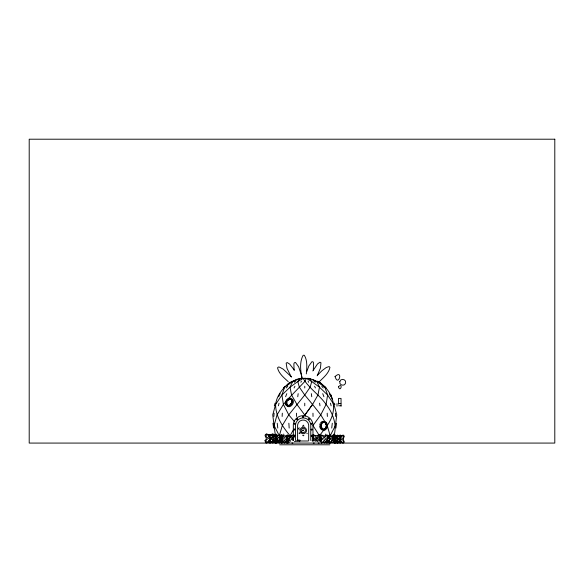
<?xml version="1.0" encoding="UTF-8"?>
<svg xmlns="http://www.w3.org/2000/svg" width="584" height="584" viewBox="0 0 584 584"><rect width="100%" height="100%" fill="white"/><g stroke="black" fill="none" stroke-linecap="round" stroke-linejoin="round"><path stroke-width="0.88" d="M313.031 416.465L312.966 413.202M327.368 416.465L327.193 413.202M335.639 416.465L335.406 413.202M296.548 413.202L296.482 416.465M277.393 435.591L276.831 437.686M336.223 441.957C336.326 439.723 338.829 439.117 336.326 437.27M286.007 404.004L285.627 404.391M286.678 400.332L286.379 400.777M288.292 405.544L287.817 405.858M289.569 398.149C289.014 398.93 290.328 398.12 289.299 398.66M290.825 404.077L291.197 403.726L290.898 404.186M291.796 400.609L292.102 400.222M321.229 427.327L321.017 426.678A3.482 2.708 -89.4 0 1 321.017 424.875L321.288 424.524M324.799 429.306L324.857 429.795M286.97 403.705L286.459 403.179M297.752 396.726L298.176 393.66M289.883 437.365L290.073 435.737L293.321 429.992M282.32 413.202L282.145 416.465M313.301 370.11L313.593 363.044L313.126 361.949L311.987 361.642L308.841 365.971L306.782 371.606M318.922 381.746C334.216 392.579 338.421 409.786 327.201 425.517L325.821 423.232M306.323 373.899C306.841 367.781 307.659 360.708 304.33 355.262L303.154 355.262C299.497 361.846 300.417 370.307 301.921 377.461M278.407 405.807L279.043 403.201M329.193 442.256L330.194 435.737L335.413 425.517L336.771 414.844L333.917 404.435L327.595 395.003L319.484 387.192L311.732 381.542L306.359 378.417L305.031 378.191M302.534 426.371L303.373 425.145L304.045 426.371M325.792 434.094L325.098 437M274.108 413.202L273.874 416.465M274.327 405.807L275.071 403.201M331.734 428.065L332.296 423.232M333.493 434.094L332.544 437M335.902 428.065L336.552 423.232M285.613 396.726L286.781 393.66M288.204 442.256L290.073 435.737C282.627 426.794 275.611 416.531 275.597 404.435C276.772 395.302 282.86 388.309 289.642 382.564M300.913 382.279L301.424 381.111M333.376 406.121L333.917 404.435M294.073 387.951L294.92 386.243M278.612 396.726L280.203 393.66M312.374 436.029C312.615 433.708 309.812 436.511 312.133 436.27M295.497 380.023L292.679 381.542L290.029 387.192L281.919 395.003L275.597 404.435L272.735 414.844L275.283 434.883M303.914 435.175L303.286 435.781L302.658 435.175M312.031 440.832C314.594 438.912 312.221 438.277 312.024 435.956L313.294 434.679C315.959 436.102 316.528 435.963 319.192 434.635L320.463 435.905C319.127 438.569 318.988 439.131 320.412 441.803M312.776 441.022L313.769 439.606L315.36 438.708L313.185 437.533L313.009 435.671L314.878 435.846L316.046 438.022L317.608 435.795L319.032 435.394L319.703 436.065L319.302 437.489L317.076 439.051L318.623 439.562L319.616 440.978M320.134 440.891L321.58 439L320.178 437.131M333.909 439.986L333.391 441.92L334.617 443.139C337.172 441.862 337.72 441.73 340.275 443.095L341.501 441.869C340.136 439.307 340.268 438.766 341.552 436.211L340.326 434.985C337.771 436.27 337.224 436.401 334.661 435.036L333.442 436.255L334.72 438.993M276.889 442.599L277.276 440.664L275.955 438.766M282.561 442.635L282.999 441.781L282.459 439.745M317.163 375.804L320.455 368.073L320.974 362.744L319.93 362.219L317.499 363.963L312.82 370.935M288.043 442.628L288.445 441.84C287.116 439.343 287.24 438.818 288.489 436.328L287.299 435.138C284.809 436.387 284.284 436.518 281.795 435.189L280.605 436.379C281.933 438.869 281.802 439.394 280.554 441.884L281.743 443.074C284.233 441.825 284.758 441.701 287.255 443.03M320.127 436.139L321.361 434.905C323.959 436.284 324.514 436.153 327.106 434.854L328.347 436.095C327.047 438.686 326.909 439.241 328.296 441.832L327.055 443.074C324.463 441.686 323.908 441.825 321.317 443.125M336.274 436.292L337.494 435.065C340.056 436.438 340.603 436.306 343.158 435.022L344.385 436.241C343.1 438.803 342.969 439.343 344.334 441.906L343.107 443.132C340.552 441.759 340.005 441.898 337.45 443.176L336.639 442.767M306.359 378.417L304.753 381.542L288.102 399.011M291.934 400.704L292.095 400.164M315.484 441.329L316.389 439.737L316.9 441.278M330.077 443.074C339.231 431.291 334.698 415.158 326.106 404.435C319.492 394.886 309.016 388.382 303.154 378.417L297.782 381.542L290.029 387.192L291.569 395.003L296.942 404.435L305.425 415.939M332.077 439.409L332.895 437.942M321.324 425.05L321.317 424.604M326.726 426.787C326.887 426.072 326.726 428.101 327.069 426.773M326.872 426.787L326.967 427.305M303.067 378.249L300.388 378.417L297.782 381.542L299.366 387.192L304.753 395.003L312.571 404.435L304.3 415.801L312.571 404.435L317.944 395.003L319.484 387.192L316.835 381.542L312.571 379.352M299.38 432.467L299.118 433.532L300.088 433.664M286.248 387.951L287.722 386.243M283.386 387.951L285.087 386.243M324.711 443.074L330.194 435.737L327.449 426.371M324.098 429.605L319.441 435.737L314.148 441.015M292.066 400.624L292.117 400.558A3.482 2.562 -56.6 0 1 292.117 402.215M298.577 428.101L299.439 427.962M294.263 382.279L295.65 381.111M286.357 401.026L283.408 404.435L277.028 414.844L274.1 425.517L279.32 435.737L281.444 438.672M317.543 375.132L322.039 370.643L326.273 367.504L329.106 366.548L329.953 367.358C328.807 373.198 323.697 377.395 319.616 381.374M323.412 422.298C322.667 421.787 323.967 421.787 323.229 422.334M326.427 423.064L326.558 423.648L326.463 423.02M322.134 428.904L321.879 428.371L322.222 428.941M324.85 429.255L324.916 429.824L325.032 429.218M324.959 429.787L324.762 429.218M287.16 384.878L289.686 382.564M294.343 441.708L297.256 440.905L300.176 441.708M290.423 382.279L292.314 381.111M301.191 378.804L302.081 378.381M297.519 378.987L292.679 381.542L284.634 387.192L281.919 395.003L283.408 404.435L288.744 414.844L294.234 421.392M321.361 425.137L321.2 424.531M322.01 428.948L322.397 428.627L321.937 428.335M276.006 438.555L274.509 440.803L274.882 442.687L275.736 443.125C278.437 441.774 279.006 441.628 281.707 443.074M322.178 421.59L321.368 422.028A4.314 3.351 -89.4 0 0 320.674 422.721M322.273 422.75L323.368 422.4A3.482 2.708 -89.4 0 1 326.609 424.546A3.482 2.708 -89.4 0 1 325.215 428.904A3.482 2.708 -89.4 0 1 321.726 427.517L321.456 426.678A3.482 2.708 -89.4 0 1 322.711 422.75L323.368 422.4M340.822 403.639L338.567 403.588L338.932 403.683M289.635 398.251L289.401 398.697M289.153 442.606L287.219 443.125L285.992 441.898C287.277 439.343 287.408 438.796 286.043 436.233L287.262 435.014C289.825 436.379 290.372 436.248 292.927 434.963L294.154 436.19C294.898 437.942 291.321 438.832 293.591 439.913M298.577 378.804L299.402 378.417M292.679 381.542L300.388 378.417M286.642 400.208C286.642 401.464 286.328 399.471 286.437 400.799M290.737 404.113L291.255 403.719M288.219 405.435L287.948 405.946M326.982 426.707L327.288 427.079L326.843 427.313M291 399.427A3.482 2.562 -56.6 0 0 290.299 399.361L289.554 399.507A3.482 2.562 -56.6 0 0 288.131 400.42M303.154 378.417L304.286 378.22M317.192 441.051L317.922 440.942M270.618 438.117L272.998 436.839L273.188 434.803L271.151 434.992L269.436 437.423L268.158 435.051L266.122 434.861L266.311 436.898L268.691 438.175L266.26 439.883L266.07 441.92L268.107 441.73L269.815 439.299L271.093 441.679L273.129 441.869L272.94 439.832L270.567 438.555M307.352 433.62L306.804 433.605M313.243 443.125L314.265 443.066M317.616 440.942L318.397 440.905M338.625 405.763L341.034 405.763M301.016 440.993L307.834 440.993M279.685 444.796L329.829 444.796M297.782 440.015L300.176 440.219M309.513 378.388L310.856 378.768M318.127 443.015L319.141 443.074M291.905 443.015L292.883 443.074M276.013 443.052C273.239 441.57 272.655 441.716 269.881 443.103L268.56 441.774C269.947 439.007 270.093 438.416 268.611 435.642L269.932 434.321C272.706 435.803 273.297 435.657 276.064 434.27L276.94 434.715M307.403 378.308L309.126 378.417L316.835 381.542L324.879 387.192L327.595 395.003L326.106 404.435L320.762 414.844L312.973 425.517L319.441 435.737L320.966 441.446M291.197 403.69L290.722 403.836L291.029 404.267M285.992 403.902C285.707 405.114 286.029 403.15 285.525 404.325M307.505 378.388L308.279 378.768M299.015 440.336L300.176 440.475M321.346 424.531L321.047 424.845M322.207 428.335L322.032 428.911M299.263 441.57L299.767 441.65M317.2 381.111L319.09 382.279M289.343 398.704L290.277 399.361M341.589 442.015L342.954 442.395L343.596 441.752L342.611 439.752L341.129 439.263L343.261 437.759L343.428 435.971L341.64 436.139L340.136 438.277L339.012 436.19L337.224 436.022L337.391 437.81L339.479 438.934L337.34 440.438L337.172 442.227L338.968 442.059L340.092 439.971L340.961 441.409M281.656 438.898L282.992 436.839L283.05 435.81L281.758 434.518C279.064 435.876 278.488 436.014 275.787 434.569L274.495 435.861L274.553 436.89L275.845 438.745M313.863 381.111L315.25 382.279M324.427 386.243L326.127 387.951M288.189 381.622C284.014 377.739 278.809 373.658 277.531 367.854L278.364 367.022L279.553 367.168L283.255 369.197L291.628 377.096M296.862 440.832L297.271 441.19M319.003 381.848L324.879 387.192M299.19 429.503L298.541 428.692M321.791 386.243L323.266 387.951M290.073 435.737L292.672 438.197M292.986 440.329L290.898 439.212L293.037 437.708L293.197 435.919L291.409 436.08L289.905 438.219L288.781 436.131L286.992 435.963L287.16 437.752L289.248 438.876L287.109 440.38L286.948 442.168L288.737 442L289.861 439.913L290.73 441.351M309.126 378.417L311.732 381.542L310.148 387.192L304.753 395.003L288.744 414.844L282.313 425.517L279.32 435.737L280.612 442.256M312.571 404.435L320.762 414.844L324.901 421.706M282.503 440.139L284.62 443.074M329.31 393.66L330.902 396.726M294.365 370.161L289.708 364.131L287.182 362.54L286.16 363.124L286.999 368.409L291.153 376.629M308.089 381.111L308.6 382.279M314.594 386.243L315.44 387.951M278.254 440.876L275.385 435.737L279.32 443.074M322.733 393.66L323.901 396.726M276.969 437L276.02 434.094M334.442 403.201L334.946 404.435M330.464 403.201L331.106 405.807M301.3 374.731L298.636 366.767L295.489 362.43L294.351 362.737L293.883 363.832L294.081 370.19M273.611 428.065L272.962 423.232M331.128 395.003L332.165 399.354M333.201 403.697L333.617 405.435M277.78 428.065L277.217 423.232M319.601 403.201L319.974 405.807M301.505 375.512L302.081 378.541M311.338 393.66L311.761 396.726M283.722 434.094L283.992 435.737M289.182 428.065L288.861 423.232M341.078 406.223L341.034 398.405L338.501 398.405L338.501 404.128M337.012 403.566L337.012 406.223M312.973 441.292L312.973 424.364A9.899 9.899 0 0 0 293.321 424.364L293.321 440.402M310.768 440.438L310.768 424.634A7.68 7.68 0 0 0 295.526 424.634L295.526 440.438M308.688 440.993L308.688 424.889A5.585 5.585 0 0 0 297.606 424.889L297.606 440.102M304.753 378.388L304.753 378.768M304.753 386.243L304.753 387.951M304.753 403.201L304.753 405.807M325.609 423.991A3.482 2.708 -89.4 0 1 325.879 424.831M325.879 426.634A3.482 2.708 -89.4 0 1 325.609 427.473M321.915 428.78A3.482 2.708 -89.4 0 1 321.353 428.225M322.93 422.393A3.482 2.708 -89.4 0 1 326.171 424.539A3.482 2.708 -89.4 0 1 324.777 428.904A3.482 2.708 -89.4 0 1 321.288 427.517M321.288 424.028A3.482 2.708 -89.4 0 1 321.718 423.305M324.726 429.466A4.314 3.351 -89.4 0 1 320.149 427.926L319.813 426.889A4.314 3.351 -89.4 0 1 319.696 425.772M319.813 424.656A4.314 3.351 -89.4 0 1 320.142 423.612M291.759 399.974A3.482 2.562 -56.6 0 0 289.971 399.142L289.226 399.295A3.482 2.562 -56.6 0 0 286.518 402.529L286.445 403.361A3.482 2.562 -56.6 0 0 290.832 404.544M291.854 403.055A3.482 2.562 -56.6 0 1 291.416 403.851M287.678 405.464A3.482 2.562 -56.6 0 1 286.773 403.581L286.846 402.748A3.482 2.562 -56.6 0 1 287.109 401.909M292.277 399.157A4.314 3.175 -56.6 0 1 292.438 404.544A4.314 3.175 -56.6 0 1 287.408 406.274M287.401 405.114A3.482 2.562 -56.6 0 1 287.094 404.471M290.496 399.493A3.482 2.562 -56.6 0 1 291.197 399.558M265.048 440.504L265.457 442.533L266.377 443C269.29 441.541 269.91 441.394 272.823 442.949L274.21 441.555C272.655 438.642 272.808 438.022 274.268 435.116L272.874 433.722C269.969 435.182 269.348 435.336 266.435 433.773L265.041 435.168C265.26 437.708 267.852 438.401 265.048 440.504M269.392 440.92L269.589 442.073L270.742 442.263L272.21 441.234L273.151 439.577L274.37 441.84L276.305 442.015L276.13 440.081L273.867 438.861L276.181 437.234L276.356 435.299L274.422 435.481L272.794 437.796L271.575 435.533L269.64 435.35L269.823 437.292L272.086 438.504L270.421 439.445L269.392 440.92M275.261 441L275.451 442.117L276.575 442.314L278.006 441.307L278.926 439.694L280.108 441.898L281.999 442.073L281.824 440.183L279.619 439L281.875 437.409L282.05 435.525L280.159 435.701L278.575 437.956L277.393 435.752L275.502 435.576L275.677 437.46L277.882 438.65L276.261 439.562L275.261 441M281.305 441.117L281.481 442.146L282.517 442.322L283.839 441.402L284.685 439.905L285.773 441.942L287.518 442.103L287.357 440.358L285.32 439.27L287.401 437.81L287.562 436.065L285.824 436.226L284.364 438.307L283.269 436.277L281.524 436.109L281.692 437.854L283.722 438.949L282.233 439.788L281.305 441.117M320.857 441.081L321.039 442.161L322.12 442.344L323.499 441.373L324.375 439.825L325.514 441.942L327.332 442.11L327.164 440.292L325.047 439.153L327.208 437.635L327.383 435.817L325.565 435.985L324.04 438.153L322.901 436.036L321.091 435.868L321.258 437.679L323.375 438.818L321.82 439.701L320.857 441.081M328.164 440.92L328.522 442.709L329.332 443.125C331.887 441.84 332.435 441.708 334.997 443.074L336.216 441.854C334.851 439.292 334.982 438.745 336.267 436.19L335.041 434.963C332.486 436.248 331.938 436.379 329.376 435.014L328.157 436.233C328.347 438.467 330.632 439.08 328.164 440.92M328.88 441.11L329.062 442.168L330.121 442.351L331.486 441.402L332.354 439.869L333.479 441.957L335.406 442.373L336.771 441.416L337.64 439.891L338.129 441.373L340.122 442.358L340.764 441.716L340.384 440.351L338.297 439.226L340.428 437.73L340.815 436.365L340.173 435.722L338.808 436.102L337.304 438.241L336.18 436.153L334.391 435.985L334.559 437.774L336.647 438.898L334.508 440.402L334.128 441.767L334.771 442.409L335.486 441.694L335.099 440.329L333.011 439.212L335.15 437.708L335.311 435.919L333.522 436.08L332.019 438.219L331.529 436.737L329.537 435.744L328.887 436.387L329.274 437.752L331.362 438.876L329.829 439.745L328.88 441.11M285.459 402.31L285.372 403.34A4.314 3.175 -56.6 0 0 288.73 406.011A4.314 3.175 -56.6 0 0 292.445 401.573A4.314 3.175 -56.6 0 0 289.73 398.12L288.81 398.303A4.314 3.175 -56.6 0 0 285.459 402.31M286.123 402.274L286.05 403.099A3.482 2.562 -56.6 0 0 288.766 405.267A3.482 2.562 -56.6 0 0 291.774 401.675A3.482 2.562 -56.6 0 0 289.576 398.887L288.832 399.033A3.482 2.562 -56.6 0 0 286.123 402.274M302.673 430.233C303.337 432.124 304.184 428.868 302.673 430.233M293.92 423.582C294.723 426.094 295.869 421.816 293.92 423.582M293.73 429.335C294.533 431.846 295.679 427.568 293.73 429.335M293.73 435.496C294.533 438 295.679 433.722 293.73 435.496M296.57 418.962C297.373 421.466 298.519 417.188 296.57 418.962M302.461 416.655C303.271 419.166 304.417 414.888 302.461 416.655M308.447 418.962C309.25 421.473 310.396 417.195 308.447 418.962M311.053 423.582C311.863 426.094 313.009 421.816 311.053 423.582M311.17 429.415C311.973 431.926 313.119 427.641 311.17 429.415M335.041 376.57C338.508 387.623 343.567 368.708 335.041 376.57M338.384 386.717C340.428 393.214 343.407 382.089 338.384 386.717M339.815 381.52C338.683 385.206 344.757 386.812 345.604 383.06C346.743 379.374 340.669 377.768 339.815 381.52M323.2 421.604L322.39 422.035A4.314 3.351 -89.4 0 0 320.835 426.897L321.171 427.933A4.314 3.351 -89.4 0 0 325.485 429.656A4.314 3.351 -89.4 0 0 327.215 424.261A4.314 3.351 -89.4 0 0 323.2 421.604M554.8 139.204L29.2 139.204L29.2 443.074L554.8 443.074L554.8 139.204M301.023 432.773A3.248 3.248 0 0 0 306.432 431.255A3.248 3.248 0 0 0 302.41 427.327A3.248 3.248 0 0 0 301.023 432.773M301.789 431.985A2.146 2.146 0 0 0 305.366 430.977A2.146 2.146 0 0 0 302.709 428.386A2.146 2.146 0 0 0 301.789 431.985"/></g></svg>
